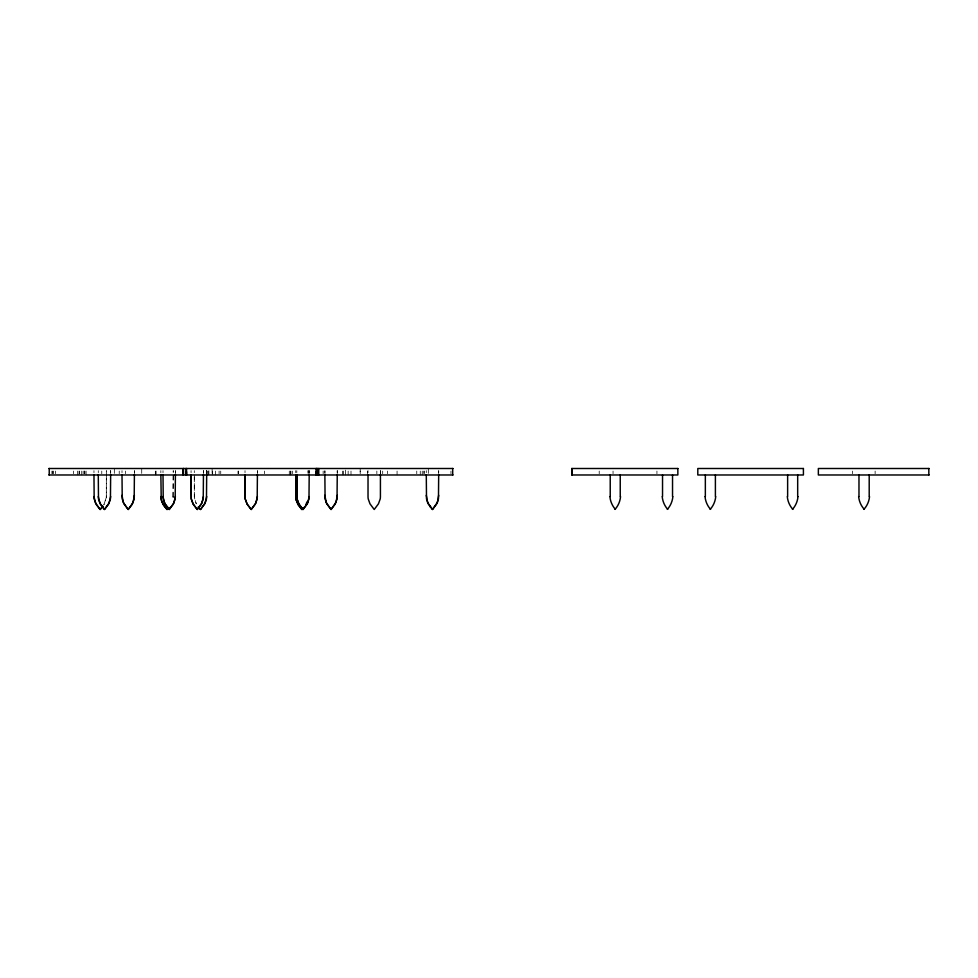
<?xml version="1.0" encoding="UTF-8"?>
<svg xmlns="http://www.w3.org/2000/svg" width="978" height="978" viewBox="0 0 978 978"><rect width="100%" height="100%" fill="white"/><g stroke="black" fill="none" stroke-linecap="round" stroke-linejoin="round"><path stroke-width="0.73" stroke-dasharray="4.89 3.67" d="M51.932 473.682L51.932 471.09M53.362 473.682L53.362 471.09M84.854 473.682L84.854 471.09M86.088 474.978L86.088 471.09M101.773 473.682L101.773 471.09M106.345 474.978L106.321 497.362L103.925 504.648L106.321 497.362L106.345 470.662L106.345 472.655M110.661 473.621L110.661 470.662L110.661 472.655M134.389 473.621L134.402 470.662L134.402 472.655M156.077 474.978L156.077 471.09M173.24 474.978L173.02 498.976L173.24 470.662L173.24 472.655M175.392 473.621L175.404 470.662L175.404 472.655M194.304 474.978L194.329 497.362L196.26 503.841L194.329 497.362L194.304 476.494M203.448 473.621L203.448 470.662L203.448 472.655M206.688 473.621L206.688 470.662L206.688 472.655M206.688 472.973L206.688 470.662M257.397 473.621L257.41 470.662L257.41 472.655M289.292 474.978L289.292 471.09M308.119 473.621L308.119 470.662L308.119 472.655M309.195 473.621L309.195 470.662L309.195 472.655M337.251 473.621L337.251 470.662L337.251 472.655M360.197 471.738L360.197 468.499M380.405 473.621L380.418 470.662L380.418 472.655M382.691 473.682L382.691 471.09M424.049 473.682L424.049 471.09L424.049 474.978M428.327 468.499L428.327 473.682L428.327 471.09M438.67 473.621L438.682 470.662L438.682 472.655M450.968 473.682L450.968 471.09M106.321 497.362L106.345 496.555M173.216 497.362L173.24 496.555M81.736 471.09L81.749 474.978M875.127 471.09L875.127 473.682M852.523 471.09L852.523 473.682M656.935 471.09L656.935 473.682M613.047 471.09L613.047 473.682M599.208 471.09L599.208 473.682M426.286 470.662L426.286 472.655M422.239 471.09L422.239 474.978M420.259 471.09L420.271 474.978M416.762 471.09L416.762 473.682M397.068 471.09L397.068 474.978M387.594 471.09L387.594 473.682M380.65 471.09L380.65 473.682M376.848 471.09L376.848 473.682M368.021 470.662L368.021 472.655M367.52 471.09L367.52 473.682M360.197 471.09L360.197 473.682M351.004 471.09L351.004 474.978M348.144 471.09L348.144 474.978M345.466 470.112L345.466 474.978M343.376 471.09L343.376 474.978M342.618 471.09L342.532 474.978M324.94 471.09L324.94 473.682M324.867 470.662L324.867 472.655M323.143 471.09L323.143 473.682M296.811 470.662L296.811 472.655M295.735 470.662L295.735 472.655M292.666 471.09L292.666 473.682M290.967 471.09L290.967 474.978M290.466 471.09L290.466 474.978M264.488 471.09L264.488 473.682M245.013 470.662L245.013 472.655M238.29 471.09L238.29 473.682M238.082 471.09L238.082 473.682M220.735 471.09L220.735 473.682M219.096 471.09L219.096 473.682M215.392 471.09L215.392 474.978M212.654 471.09L212.654 474.978M212.116 468.499L212.116 473.682M208.901 470.662L208.901 474.978M208.057 471.09L208.057 474.978M206.957 471.09L206.957 474.978M194.304 470.662L194.304 472.655M191.065 470.662L191.065 472.655M163.008 470.662L163.008 472.655M160.857 470.662L160.857 472.655M155.343 471.09L155.343 474.978M141.724 468.499L141.724 473.682M125.428 471.09L125.428 473.682M122.005 470.662L122.005 472.655M119.23 471.09L119.23 473.682M114.328 468.499L114.328 473.682M98.277 470.662L98.277 472.655M93.961 470.662L93.961 472.655M84.634 471.09L84.634 473.682M83.179 471.09L83.179 473.682M79.56 471.09L79.56 473.682M79.035 471.09L79.035 474.978M77.653 471.09L77.714 474.978M73.594 471.09L73.594 473.682M55.514 471.09L55.514 473.682M52.714 471.09L52.714 473.682"/><path stroke-width="1.47" d="M122.005 495.308L123.375 502.619L128.204 509.501L133.032 502.619L134.402 495.308M453.022 474.978L183.375 474.978L183.375 468.499L453.022 468.499M186.541 471.738L186.541 474.978L186.541 468.499M191.065 474.978L191.285 498.976L193.253 504.245L197.263 509.501L201.272 504.245L203.241 498.976L203.448 474.599M245.013 474.978L245.233 498.976L247.202 504.245L251.212 509.501L255.221 504.245L257.19 498.976L257.41 474.599M295.735 474.978L296.114 499.795L298.156 504.648L301.921 509.501L303.706 507.472M296.811 474.978L297.031 498.976L298.999 504.245L303.009 509.501L307.019 504.245L308.975 498.976L309.195 474.599M316.212 471.738L316.212 474.978L316.212 468.499M324.867 495.308L326.224 502.619L331.053 509.501L335.063 504.245L337.031 498.976L337.251 474.599M337.251 495.308L336.065 502.215L331.053 509.501L326.823 503.841L325.087 498.976L324.867 474.599M426.286 495.308L427.655 502.619L432.484 509.501L436.494 504.245L438.462 498.976L438.682 474.599M438.682 495.308L437.496 502.215L432.484 509.501L428.254 503.841L426.506 498.976L426.286 474.599M110.661 474.599L110.441 498.976L108.472 504.245L104.463 509.501L100.453 504.245L98.485 498.976L98.277 474.599M175.404 474.599L175.184 498.976L173.216 504.245L169.206 509.501L165.196 504.245L163.228 498.976L163.008 474.599M206.688 496.555L205.148 503.022L200.502 509.501L198.387 507.069L200.502 509.501L204.732 503.841L206.468 498.976L206.688 474.599M110.661 496.555L109.108 503.022L104.463 509.501L99.817 503.022L98.277 496.555M175.404 496.555L173.852 503.022L169.206 509.501L164.561 503.022L163.008 496.555M203.448 496.555L201.908 503.022L197.263 509.501L193.021 503.841L191.285 498.976L191.065 474.599M257.41 496.555L255.857 503.022L251.212 509.501L246.982 503.841L245.233 498.976L245.013 474.599M309.195 496.555L307.654 503.022L303.009 509.501L298.767 503.841L297.031 498.976L296.811 474.599M306.163 503.841L305.931 504.245M160.857 474.599L161.236 499.795L163.277 504.648L167.042 509.501L168.827 507.472M168.497 507.888L167.042 509.501L163.778 505.455L161.725 501.408L160.857 496.555M303.376 507.888L301.921 509.501L301.175 508.694L298.156 504.648L296.114 499.795L295.735 474.599M48.9 468.499L183.155 468.499L183.155 474.978L48.9 474.978M929.1 468.499L818.354 468.499L818.354 474.978L929.1 474.978M429.77 506.262L430.381 507.069M93.961 496.555L95.502 503.022L100.147 509.501L102.861 506.262L100.147 509.501L96.37 504.648L94.169 498.976L93.961 474.599M928.831 468.499L928.831 474.978M869.197 474.978L869.197 496.555M858.977 474.978L858.977 496.555M797.681 474.978L797.681 496.555M787.632 474.978L787.632 496.555M715.395 474.978L715.395 496.555M705.346 474.978L705.346 496.555M672.534 474.978L672.534 496.555M662.534 474.978L662.534 496.555M620.235 474.978L620.235 496.555M610.223 474.978L610.223 496.555M571.934 468.499L571.934 474.978M452.692 468.499L452.692 474.978M380.418 474.599L380.418 496.555A13.729 13.729 0 0 1 380.197 498.976L378.449 503.841L374.219 509.501L369.99 503.841L368.241 498.976A13.729 13.729 0 0 1 368.021 496.555L368.021 474.599M318.767 468.499L318.767 474.978M317.483 468.499L317.483 474.978M316.554 468.499L316.554 474.978M186.028 468.499L186.028 474.978M183.387 468.499L183.375 474.978M134.402 474.599L134.182 498.976L131.981 504.648L128.204 509.501L123.974 503.841L122.226 498.976L122.005 474.599M49.23 468.499L49.23 474.978M715.725 496.579A22.042 22.042 0 0 1 710.199 509.342M710.541 509.342A22.042 22.042 0 0 1 705.028 496.579M797.999 496.579A22.042 22.042 0 0 1 792.486 509.342M792.828 509.342A22.042 22.042 0 0 1 787.302 496.579M620.553 496.579A22.091 22.091 0 0 1 615.052 509.355M615.394 509.355A22.078 22.078 0 0 1 609.905 496.579M672.864 496.579A22.078 22.078 0 0 1 667.363 509.355M667.705 509.355A22.078 22.078 0 0 1 662.216 496.579M869.54 496.579A21.871 21.871 0 0 1 863.916 509.342M864.271 509.342A21.871 21.871 0 0 1 858.647 496.579M306.933 502.215L306.566 503.022L306.933 502.215M677.852 468.499L571.775 468.499L571.775 474.978L677.852 474.978L677.852 468.499M803.415 468.499L697.803 468.499L697.803 474.978L803.415 474.978L803.415 468.499"/></g></svg>
